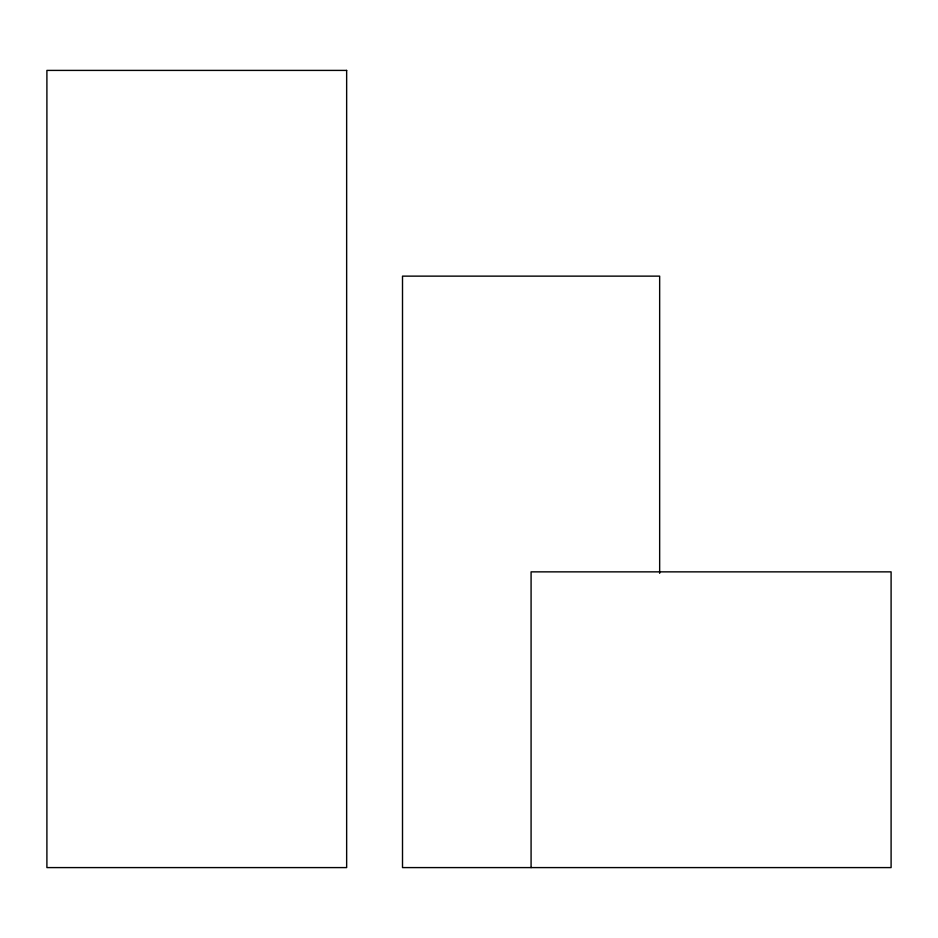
<?xml version="1.0" encoding="UTF-8"?>
<svg xmlns="http://www.w3.org/2000/svg" width="938" height="938" viewBox="0 0 938 938"><rect width="100%" height="100%" fill="white"/><g stroke="black" fill="none" stroke-linecap="round" stroke-linejoin="round"><path stroke-width="1.41" d="M659.66 573.329L659.66 276.135L402.508 276.135L402.508 867.591L891.1 867.591L891.1 571.863L531.084 571.863L531.084 867.591M346.65 70.409L46.9 70.409L46.9 867.591L346.65 867.591L346.65 70.409"/></g></svg>
